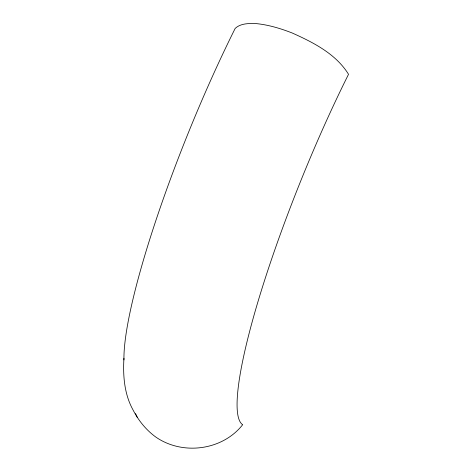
<?xml version="1.0" encoding="UTF-8"?>
<svg xmlns="http://www.w3.org/2000/svg" width="472" height="472" viewBox="0 0 472 472"><rect width="100%" height="100%" fill="white"/><g stroke="black" fill="none" stroke-linecap="round" stroke-linejoin="round"><path stroke-width="0.71" d="M123.941 358.248C122.862 375.759 124.331 394.214 132.974 409.826C138.473 420.546 146.137 430.069 155.937 437.143C182.682 455.61 222.418 450.471 242.661 424.717A251.7 39.182 -67.9 0 1 348.531 74.299C335.928 53.908 313.361 42.462 292.15 32.975C280.61 28.479 268.668 24.868 256.308 23.606C249.063 23.393 240.909 23.157 235.198 28.373A251.7 39.182 -67.9 0 0 123.947 359.935M135.552 413.596L137.317 417.46"/></g></svg>
